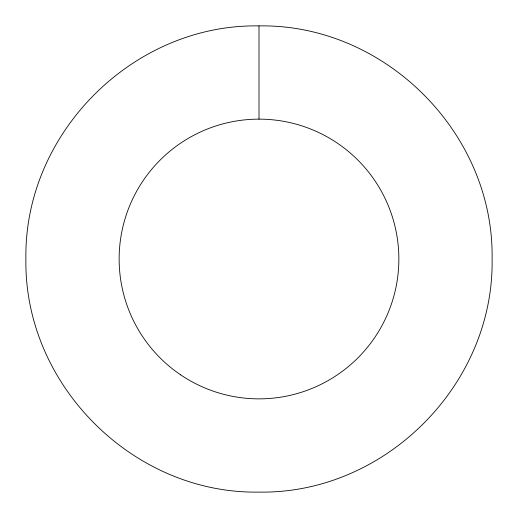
<?xml version="1.0" encoding="UTF-8"?>
<svg xmlns="http://www.w3.org/2000/svg" width="518" height="518" viewBox="0 0 518 518"><rect width="100%" height="100%" fill="white"/><g stroke="black" fill="none" stroke-linecap="round" stroke-linejoin="round"><path stroke-width="0.78" d="M259 25.9C133.178 23.802 23.802 133.178 25.9 259C23.802 384.822 133.178 494.198 259 492.1C384.803 494.198 494.224 384.822 492.1 259C494.224 133.178 384.809 23.802 259 25.9L259 119.14M180.607 374.825A139.86 139.86 0 0 0 398.504 268.978A139.86 139.86 0 0 0 197.889 133.197A139.86 139.86 0 0 0 180.607 374.825"/></g></svg>
